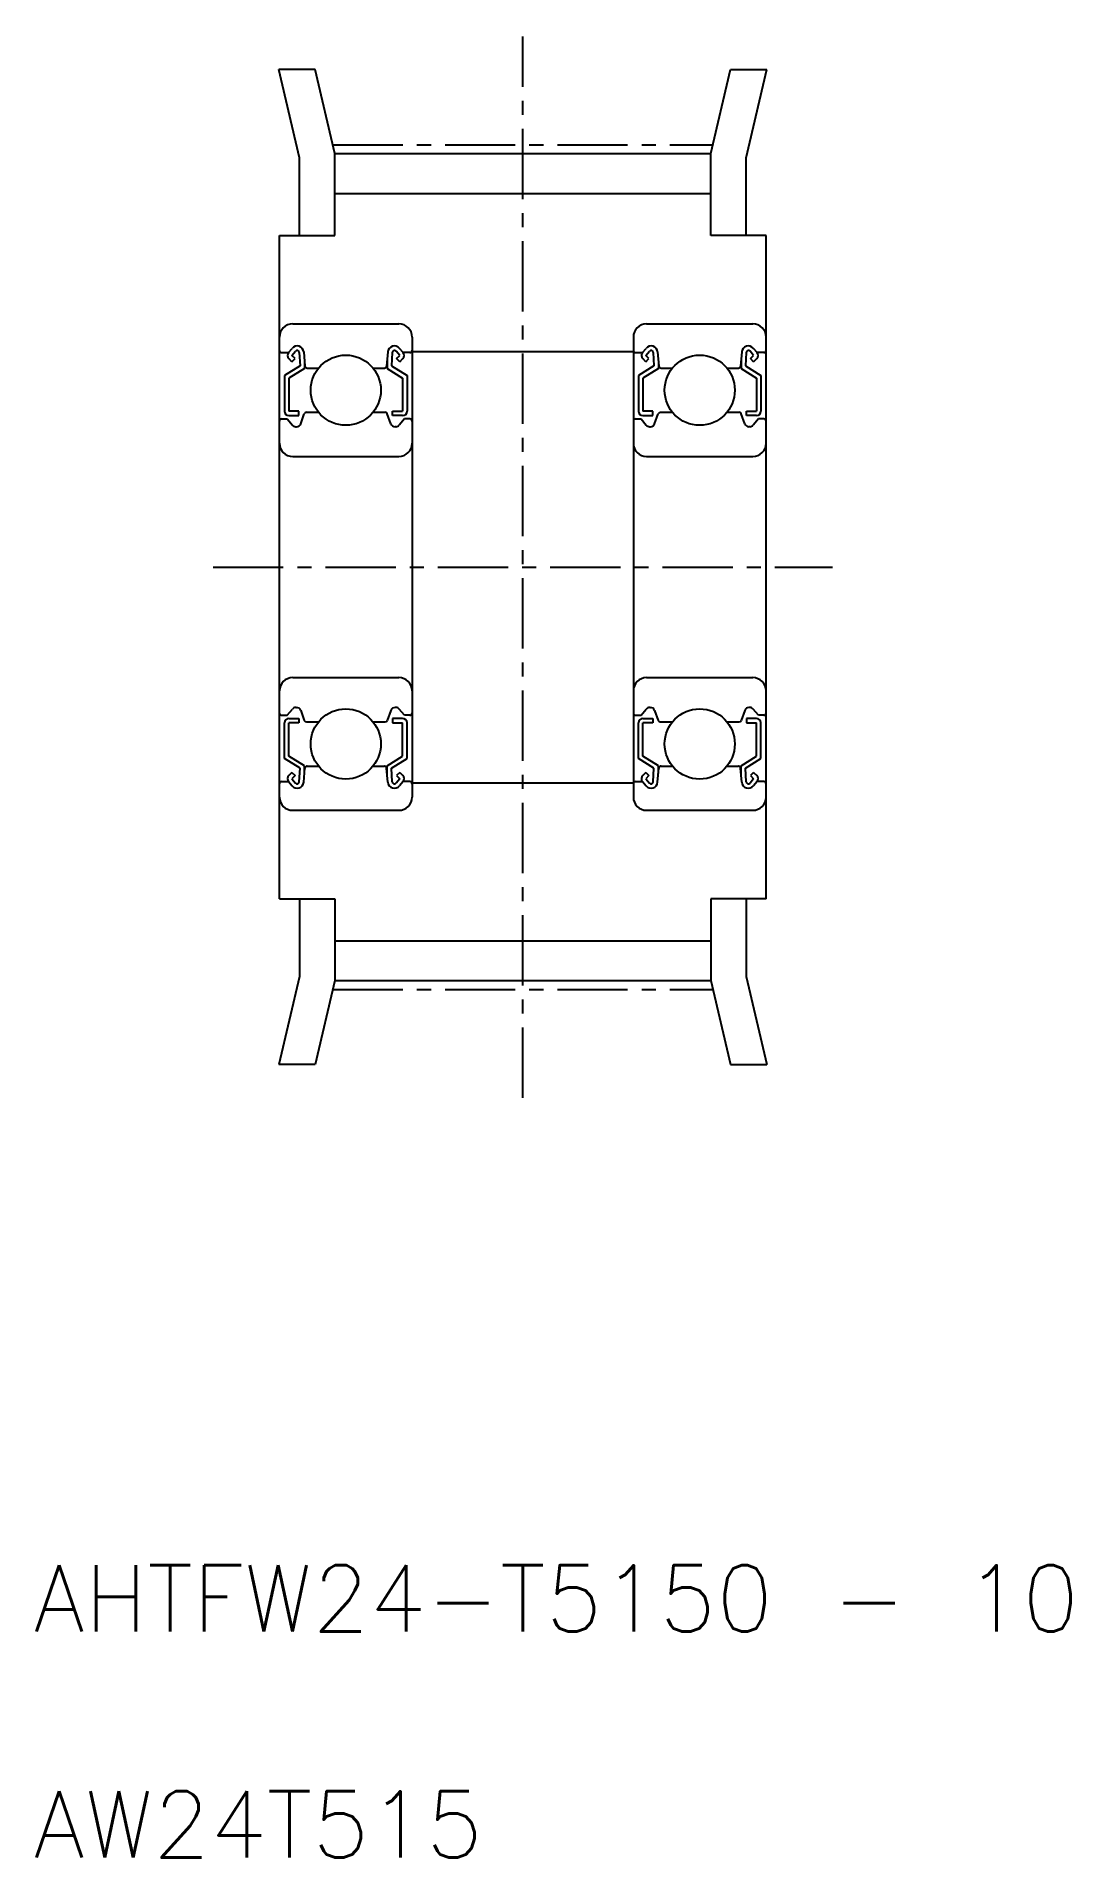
# Model space of a CAD drawing. Extents: x 22 to 68.7, y 0.3 to 82.7.
import ezdxf
from ezdxf.enums import TextEntityAlignment as Align

# ---------------------------------------------------------------- set-up
doc = ezdxf.new("R2010")
doc.units = 0
doc.header["$LTSCALE"] = 0.1
doc.linetypes.add('CENTER', pattern=[50.8, 31.75, -6.35, 6.35, -6.35])
doc.layers.get('0').update_dxf_attribs({"linetype": 'CONTINUOUS'})
doc.layers.add('CENTER', color=1, linetype='CONTINUOUS')
doc.styles.get("Standard").update_dxf_attribs({"font": 'txt.shx', "bigfont": 'bigfont.shx'})

msp = doc.modelspace()

# ---------------------------------------------------------------- linework, layer by layer
at = {"color": 7, "linetype": 'CONTINUOUS'}
for p, q in [((33.865, 77.192), (32.931, 81.177)), ((34.574, 81.177), (32.931, 81.177)), ((35.465, 77.377), (34.574, 81.177)), ((52.465, 77.377), (53.357, 81.177)), ((53.357, 81.177), (55, 81.177)), ((54.065, 77.192), (55, 81.177)), ((33.865, 73.677), (33.865, 77.192)), ((35.465, 77.377), (52.465, 77.377)), ((35.465, 73.677), (35.465, 77.377)), ((52.465, 73.677), (52.465, 77.377)), ((54.065, 73.677), (54.065, 77.192)), ((35.465, 75.577), (52.465, 75.577)), ((32.965, 43.677), (32.965, 73.677)), ((32.965, 73.677), (35.465, 73.677)), ((54.965, 73.677), (52.465, 73.677)), ((54.965, 43.677), (54.965, 73.677)), ((33.565, 69.677), (38.365, 69.677)), ((49.565, 69.677), (54.365, 69.677)), ((33.065, 68.377), (33.375, 68.377)), ((33.375, 68.377), (33.537, 68.57)), ((33.528, 68.248), (33.691, 68.442)), ((33.864, 68.387), (33.897, 67.775)), ((34.063, 68.405), (34.118, 67.768)), ((37.867, 68.405), (37.812, 67.768)), ((38.066, 68.387), (38.033, 67.775)), ((38.402, 68.248), (38.239, 68.442)), ((38.555, 68.377), (38.393, 68.57)), ((38.865, 68.377), (38.555, 68.377)), ((38.965, 69.077), (38.965, 48.277)), ((38.965, 68.427), (48.965, 68.427)), ((48.965, 69.077), (48.965, 48.277)), ((49.065, 68.377), (49.375, 68.377)), ((49.375, 68.377), (49.537, 68.57)), ((49.528, 68.248), (49.691, 68.442)), ((49.864, 68.387), (49.897, 67.775)), ((50.063, 68.405), (50.118, 67.768)), ((53.867, 68.405), (53.812, 67.768)), ((54.066, 68.387), (54.033, 67.775)), ((54.402, 68.248), (54.239, 68.442)), ((54.555, 68.377), (54.393, 68.57)), ((54.865, 68.377), (54.555, 68.377)), ((33.897, 67.775), (33.197, 67.338)), ((33.528, 67.966), (33.387, 68.107)), ((34.097, 67.664), (33.397, 67.227)), ((33.67, 68.107), (33.528, 68.248)), ((33.528, 67.966), (33.67, 68.107)), ((34.097, 68.011), (34.097, 67.664)), ((34.218, 67.677), (34.732, 67.677)), ((37.198, 67.677), (37.712, 67.677)), ((37.833, 68.011), (37.833, 67.664)), ((37.833, 67.664), (38.533, 67.227)), ((38.033, 67.775), (38.733, 67.338)), ((38.26, 68.107), (38.402, 68.248)), ((38.402, 67.966), (38.26, 68.107)), ((38.402, 67.966), (38.543, 68.107)), ((49.897, 67.775), (49.197, 67.338)), ((49.528, 67.966), (49.387, 68.107)), ((50.097, 67.664), (49.397, 67.227)), ((49.67, 68.107), (49.528, 68.248)), ((49.528, 67.966), (49.67, 68.107)), ((50.097, 68.011), (50.097, 67.664)), ((50.218, 67.677), (50.732, 67.677)), ((53.198, 67.677), (53.712, 67.677)), ((53.833, 68.011), (53.833, 67.664)), ((53.833, 67.664), (54.533, 67.227)), ((54.033, 67.775), (54.733, 67.338)), ((54.26, 68.107), (54.402, 68.248)), ((54.402, 67.966), (54.26, 68.107)), ((54.402, 67.966), (54.543, 68.107)), ((33.197, 67.338), (33.197, 65.727)), ((33.397, 67.227), (33.397, 65.727)), ((38.533, 67.227), (38.533, 65.727)), ((38.733, 67.338), (38.733, 65.727)), ((49.197, 67.338), (49.197, 65.727)), ((49.397, 67.227), (49.397, 65.727)), ((54.533, 67.227), (54.533, 65.727)), ((54.733, 67.338), (54.733, 65.727)), ((33.065, 65.377), (33.315, 65.377)), ((33.315, 65.377), (33.549, 65.098)), ((33.847, 65.727), (33.397, 65.727)), ((33.397, 65.527), (33.847, 65.527)), ((33.847, 65.527), (33.847, 65.727)), ((33.926, 65.159), (34.09, 65.611)), ((34.184, 65.677), (34.732, 65.677)), ((37.198, 65.677), (37.746, 65.677)), ((38.004, 65.159), (37.84, 65.611)), ((38.083, 65.727), (38.533, 65.727)), ((38.083, 65.527), (38.083, 65.727)), ((38.533, 65.527), (38.083, 65.527)), ((38.615, 65.377), (38.381, 65.098)), ((38.865, 65.377), (38.615, 65.377)), ((49.065, 65.377), (49.315, 65.377)), ((49.315, 65.377), (49.549, 65.098)), ((49.847, 65.727), (49.397, 65.727)), ((49.397, 65.527), (49.847, 65.527)), ((49.847, 65.527), (49.847, 65.727)), ((49.926, 65.159), (50.09, 65.611)), ((50.184, 65.677), (50.732, 65.677)), ((53.198, 65.677), (53.746, 65.677)), ((54.004, 65.159), (53.84, 65.611)), ((54.083, 65.527), (54.083, 65.727)), ((54.083, 65.727), (54.533, 65.727)), ((54.533, 65.527), (54.083, 65.527)), ((54.615, 65.377), (54.381, 65.098)), ((54.865, 65.377), (54.615, 65.377)), ((33.702, 65.027), (33.738, 65.027)), ((38.228, 65.027), (38.192, 65.027)), ((49.702, 65.027), (49.738, 65.027)), ((54.228, 65.027), (54.192, 65.027)), ((33.565, 63.677), (38.365, 63.677)), ((49.565, 63.677), (54.365, 63.677)), ((33.565, 53.677), (38.365, 53.677)), ((49.565, 53.677), (54.365, 53.677)), ((33.065, 51.977), (33.315, 51.977)), ((33.315, 51.977), (33.549, 52.256)), ((33.702, 52.327), (33.738, 52.327)), ((33.926, 52.195), (34.09, 51.743)), ((38.004, 52.195), (37.84, 51.743)), ((38.228, 52.327), (38.192, 52.327)), ((38.615, 51.977), (38.381, 52.256)), ((38.865, 51.977), (38.615, 51.977)), ((49.065, 51.977), (49.315, 51.977)), ((49.315, 51.977), (49.549, 52.256)), ((49.702, 52.327), (49.738, 52.327)), ((49.926, 52.195), (50.09, 51.743)), ((54.004, 52.195), (53.84, 51.743)), ((54.228, 52.327), (54.192, 52.327)), ((54.615, 51.977), (54.381, 52.256)), ((54.865, 51.977), (54.615, 51.977)), ((33.197, 50.016), (33.197, 51.627)), ((33.397, 51.827), (33.847, 51.827)), ((33.847, 51.627), (33.397, 51.627)), ((33.397, 50.127), (33.397, 51.627)), ((33.847, 51.827), (33.847, 51.627)), ((34.184, 51.677), (34.732, 51.677)), ((37.198, 51.677), (37.746, 51.677)), ((38.533, 51.827), (38.083, 51.827)), ((38.083, 51.827), (38.083, 51.627)), ((38.083, 51.627), (38.533, 51.627)), ((38.533, 50.127), (38.533, 51.627)), ((38.733, 50.016), (38.733, 51.627)), ((49.197, 50.016), (49.197, 51.627)), ((49.397, 51.827), (49.847, 51.827)), ((49.397, 50.127), (49.397, 51.627)), ((49.847, 51.627), (49.397, 51.627)), ((49.847, 51.827), (49.847, 51.627)), ((50.184, 51.677), (50.732, 51.677)), ((53.198, 51.677), (53.746, 51.677)), ((54.083, 51.827), (54.083, 51.627)), ((54.533, 51.827), (54.083, 51.827)), ((54.083, 51.627), (54.533, 51.627)), ((54.533, 50.127), (54.533, 51.627)), ((54.733, 50.016), (54.733, 51.627)), ((33.897, 49.579), (33.197, 50.016)), ((34.097, 49.69), (33.397, 50.127)), ((33.747, 49.908), (33.747, 49.908)), ((33.864, 48.967), (33.897, 49.579)), ((33.922, 49.799), (33.922, 49.799)), ((34.063, 48.949), (34.118, 49.586)), ((34.097, 49.343), (34.097, 49.69)), ((34.218, 49.677), (34.732, 49.677)), ((37.198, 49.677), (37.712, 49.677)), ((37.867, 48.949), (37.812, 49.586)), ((37.833, 49.69), (38.533, 50.127)), ((37.833, 49.343), (37.833, 49.69)), ((38.033, 49.579), (38.733, 50.016)), ((38.066, 48.967), (38.033, 49.579)), ((49.897, 49.579), (49.197, 50.016)), ((50.097, 49.69), (49.397, 50.127)), ((49.747, 49.908), (49.747, 49.908)), ((49.864, 48.967), (49.897, 49.579)), ((49.922, 49.799), (49.922, 49.799)), ((50.063, 48.949), (50.118, 49.586)), ((50.097, 49.343), (50.097, 49.69)), ((50.218, 49.677), (50.732, 49.677)), ((53.198, 49.677), (53.712, 49.677)), ((53.867, 48.949), (53.812, 49.586)), ((53.833, 49.69), (54.533, 50.127)), ((53.833, 49.343), (53.833, 49.69)), ((54.033, 49.579), (54.733, 50.016)), ((54.066, 48.967), (54.033, 49.579)), ((33.065, 48.977), (33.375, 48.977)), ((33.375, 48.977), (33.537, 48.784)), ((33.528, 49.388), (33.387, 49.247)), ((33.528, 49.388), (33.67, 49.247)), ((33.67, 49.247), (33.528, 49.106)), ((33.528, 49.106), (33.691, 48.912)), ((38.402, 49.106), (38.239, 48.912)), ((38.402, 49.388), (38.26, 49.247)), ((38.26, 49.247), (38.402, 49.106)), ((38.555, 48.977), (38.393, 48.784)), ((38.402, 49.388), (38.543, 49.247)), ((38.865, 48.977), (38.555, 48.977)), ((38.965, 48.927), (48.965, 48.927)), ((49.065, 48.977), (49.375, 48.977)), ((49.375, 48.977), (49.537, 48.784)), ((49.528, 49.388), (49.387, 49.247)), ((49.528, 49.388), (49.67, 49.247)), ((49.67, 49.247), (49.528, 49.106)), ((49.528, 49.106), (49.691, 48.912)), ((54.402, 49.106), (54.239, 48.912)), ((54.402, 49.388), (54.26, 49.247)), ((54.26, 49.247), (54.402, 49.106)), ((54.555, 48.977), (54.393, 48.784)), ((54.402, 49.388), (54.543, 49.247)), ((54.865, 48.977), (54.555, 48.977)), ((33.565, 47.677), (38.365, 47.677)), ((49.565, 47.677), (54.365, 47.677)), ((32.965, 43.677), (35.465, 43.677)), ((33.865, 43.677), (33.865, 40.162)), ((35.465, 43.677), (35.465, 39.977)), ((52.465, 43.677), (52.465, 39.977)), ((54.965, 43.677), (52.465, 43.677)), ((54.065, 43.677), (54.065, 40.162)), ((35.465, 41.777), (52.465, 41.777)), ((33.865, 40.162), (32.931, 36.177)), ((35.465, 39.977), (34.574, 36.177)), ((35.465, 39.977), (52.465, 39.977)), ((52.465, 39.977), (53.357, 36.177)), ((54.065, 40.162), (55, 36.177)), ((34.574, 36.177), (32.931, 36.177)), ((53.357, 36.177), (55, 36.177))]:
    msp.add_line(p, q, dxfattribs=at)
for centre in [(35.965, 66.677), (51.965, 66.677), (35.965, 50.677), (51.965, 50.677)]:
    msp.add_circle(centre, 1.587, dxfattribs=at)
for centre, radius, start, end in [((33.565, 69.077), 0.6, 90, 180), ((38.365, 69.077), 0.6, 0, 90), ((49.565, 69.077), 0.6, 90, 180), ((54.365, 69.077), 0.6, 0, 90), ((33.065, 68.477), 0.1, 180.00005, 270.00003), ((33.528, 68.248), 0.2, 139.86482, 225.00006), ((33.766, 68.379), 0.298, 5.00049, 140.17136), ((33.766, 68.379), 0.0983, 4.66455, 139.97394), ((38.164, 68.379), 0.298, 39.82861, 174.99974), ((38.164, 68.379), 0.0983, 40.02637, 175.33574), ((38.402, 68.248), 0.2, 314.99673, 40.13525), ((38.865, 68.477), 0.1, 269.99948, 359.99126), ((49.065, 68.477), 0.1, 180.00005, 270.00003), ((49.528, 68.248), 0.2, 139.86482, 225.00006), ((49.766, 68.379), 0.298, 5.00049, 140.17136), ((49.766, 68.379), 0.0983, 4.66455, 139.97394), ((54.164, 68.379), 0.298, 39.82861, 174.99974), ((54.164, 68.379), 0.0983, 40.02637, 175.33574), ((54.402, 68.248), 0.2, 314.99673, 40.13525), ((54.865, 68.477), 0.1, 269.99948, 359.99126), ((34.218, 67.777), 0.1, 185.14438, 270.00003), ((37.712, 67.777), 0.1, 269.99948, 354.85568), ((50.218, 67.777), 0.1, 185.14438, 270.00003), ((53.712, 67.777), 0.1, 269.99948, 354.85568), ((33.065, 65.277), 0.1, 89.99951, 180.00005), ((33.397, 65.727), 0.2, 180.00005, 270.00003), ((33.702, 65.227), 0.2, 220.13838, 270.00003), ((33.738, 65.227), 0.2, 270.00003, 340.11166), ((34.184, 65.577), 0.1, 89.99951, 160.11572), ((37.746, 65.577), 0.1, 19.88452, 90.00024), ((38.192, 65.227), 0.2, 199.88831, 269.99976), ((38.228, 65.227), 0.2, 269.99976, 319.86147), ((38.533, 65.727), 0.2, 269.99976, 359.99563), ((38.865, 65.277), 0.1, 359.99126, 90.00024), ((49.065, 65.277), 0.1, 89.99951, 180.00005), ((49.397, 65.727), 0.2, 180.00005, 270.00003), ((49.702, 65.227), 0.2, 220.13838, 270.00003), ((49.738, 65.227), 0.2, 270.00003, 340.11166), ((50.184, 65.577), 0.1, 89.99951, 160.11572), ((53.746, 65.577), 0.1, 19.88452, 90.00024), ((54.192, 65.227), 0.2, 199.88831, 269.99976), ((54.228, 65.227), 0.2, 269.99976, 319.86147), ((54.533, 65.727), 0.2, 269.99976, 359.99563), ((54.865, 65.277), 0.1, 359.99126, 90.00024), ((33.565, 64.277), 0.6, 180, 270), ((38.365, 64.277), 0.6, 270, 0), ((49.565, 64.277), 0.6, 180, 270), ((54.365, 64.277), 0.6, 270, 0), ((33.565, 53.077), 0.6, 90, 180), ((38.365, 53.077), 0.6, 0, 90), ((49.565, 53.077), 0.6, 90, 180), ((54.365, 53.077), 0.6, 0, 90), ((33.065, 52.077), 0.1, 179.99995, 270.00049), ((33.702, 52.127), 0.2, 89.99997, 139.86162), ((33.738, 52.127), 0.2, 19.88834, 89.99997), ((38.192, 52.127), 0.2, 90.00024, 160.11169), ((38.228, 52.127), 0.2, 40.13853, 90.00024), ((38.865, 52.077), 0.1, 269.99976, 0.00874), ((49.065, 52.077), 0.1, 179.99995, 270.00049), ((49.702, 52.127), 0.2, 89.99997, 139.86162), ((49.738, 52.127), 0.2, 19.88834, 89.99997), ((54.192, 52.127), 0.2, 90.00024, 160.11169), ((54.228, 52.127), 0.2, 40.13853, 90.00024), ((54.865, 52.077), 0.1, 269.99976, 0.00874), ((33.397, 51.627), 0.2, 89.99997, 179.99995), ((34.184, 51.777), 0.1, 199.88428, 270.00049), ((37.746, 51.777), 0.1, 269.99976, 340.11548), ((38.533, 51.627), 0.2, 0.00437, 90.00024), ((49.397, 51.627), 0.2, 89.99997, 179.99995), ((50.184, 51.777), 0.1, 199.88428, 270.00049), ((53.746, 51.777), 0.1, 269.99976, 340.11548), ((54.533, 51.627), 0.2, 0.00437, 90.00024), ((34.218, 49.577), 0.1, 89.99997, 174.85562), ((37.712, 49.577), 0.1, 5.14432, 90.00052), ((50.218, 49.577), 0.1, 89.99997, 174.85562), ((53.712, 49.577), 0.1, 5.14432, 90.00052), ((33.065, 48.877), 0.1, 89.99997, 179.99995), ((33.528, 49.106), 0.2, 134.99994, 220.13518), ((33.766, 48.975), 0.298, 219.82864, 354.99951), ((33.766, 48.975), 0.0983, 220.02606, 355.33545), ((38.164, 48.975), 0.298, 185.00026, 320.17139), ((38.164, 48.975), 0.0983, 184.66426, 319.97363), ((38.402, 49.106), 0.2, 319.86475, 45.00327), ((38.865, 48.877), 0.1, 0.00874, 90.00052), ((49.065, 48.877), 0.1, 89.99997, 179.99995), ((49.528, 49.106), 0.2, 134.99994, 220.13518), ((49.766, 48.975), 0.298, 219.82864, 354.99951), ((49.766, 48.975), 0.0983, 220.02606, 355.33545), ((54.164, 48.975), 0.298, 185.00026, 320.17139), ((54.164, 48.975), 0.0983, 184.66426, 319.97363), ((54.402, 49.106), 0.2, 319.86475, 45.00327), ((54.865, 48.877), 0.1, 0.00874, 90.00052), ((33.565, 48.277), 0.6, 180, 270), ((38.365, 48.277), 0.6, 270, 0), ((49.565, 48.277), 0.6, 180, 270), ((54.365, 48.277), 0.6, 270, 0)]:
    msp.add_arc(centre, radius, start, end, dxfattribs=at)
at = {"layer": 'CENTER', "color": 1, "linetype": 'CENTER'}
msp.add_line((43.965, 34.677), (43.965, 82.677), dxfattribs=at)
at = {"layer": 'CENTER', "linetype": 'CENTER'}
for p, q in [((35.372, 77.777), (52.559, 77.777)), ((29.965, 58.677), (57.965, 58.677)), ((29.965, 58.677), (57.965, 58.677)), ((35.372, 39.577), (52.559, 39.577))]:
    msp.add_line(p, q, dxfattribs=at)

# ---------------------------------------------------------------- texts
at = {"color": 7, "linetype": 'CONTINUOUS'}
for s, p in [('AHTFW24-T5150 - 10', (21.852, 9.634)), ('AW24T515', (21.852, -0.586))]:
    msp.add_text(s, height=3, dxfattribs=at).set_placement(p, align=Align.BOTTOM_LEFT)

doc.saveas('drawing.dxf')
